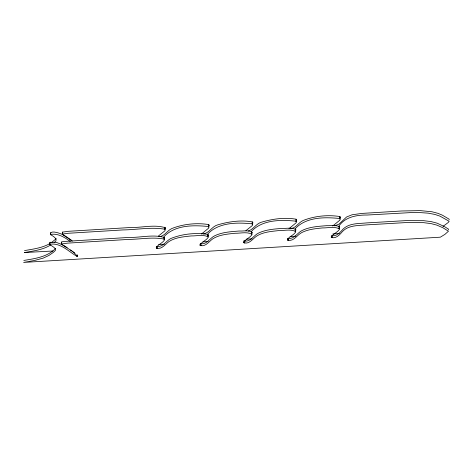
<?xml version="1.0" encoding="UTF-8"?>
<svg xmlns="http://www.w3.org/2000/svg" width="473" height="473" viewBox="0 0 473 473"><rect width="100%" height="100%" fill="white"/><g stroke="black" fill="none" stroke-linecap="round" stroke-linejoin="round"><path stroke-width="0.71" d="M339.389 228.873C334.381 226.183 327.925 228.063 322.438 227.933C315.556 228.648 308.42 229.269 302.129 232.379C297.215 234.59 294.046 241.62 287.862 240.26L288.01 238.286C294.2 239.645 297.363 232.615 302.282 230.404C309.809 226.786 318.364 226.336 326.559 225.692C330.757 225.952 335.824 224.521 339.537 226.898L339.389 229.464C337.314 232.539 333.199 233.697 331.271 236.914L331.295 237.304C335.458 239.125 339.596 235.016 342.044 231.983C348.057 225.024 358.132 225.68 366.469 224.894L405.396 222.612L423.56 222.659L431.057 223.599L436.94 225.148L443.1 227.856L448.457 231.22L444.922 234.371L440.328 237.186L23.65 262.42L34.777 260.422L43.055 258.169L48.885 255.479L53.402 252.363L55.388 250.442L55.43 249.011L53.987 247.403L49.748 244.452L49.984 242.294L56.725 242.519L63.027 245.032M54.141 242.495C59.16 239.888 53.455 236.193 50.658 234.744C49.097 228.82 62.625 234.176 64.411 235.513M49.718 244.346L49.984 242.294M50.457 234.478L50.723 232.426M49.836 244.269C60.597 242.478 68.508 251.565 77.022 256.372L77.241 256.289C73.463 250.856 66.764 248.219 61.573 244.293L61.644 241.993L63.216 241.537L129.028 237.422C140.664 237.736 153.412 234.082 164.557 237.582L164.557 238.167M72.31 241.064L62.312 234.425L62.383 232.125L68.473 231.297L129.768 227.554C141.403 227.868 154.151 224.214 165.296 227.714L164.894 228.962M77.022 256.372L77.117 255.053M77.241 256.289L77.341 254.971M287.862 240.26L287.525 239.586C289.452 236.37 293.567 235.211 295.643 232.131L295.643 231.545C290.641 228.855 284.184 230.729 278.692 230.599C271.153 231.439 263.1 231.977 256.526 236.163C252.801 238.723 248.975 244.76 243.808 242.649L243.778 242.259C245.706 239.042 249.821 237.884 251.896 234.803L251.896 234.212C246.894 231.522 240.438 233.402 234.945 233.272C227.407 234.105 219.354 234.649 212.785 238.83C209.054 241.39 205.229 247.432 200.061 245.316L200.038 244.925C201.959 241.709 206.08 240.55 208.155 237.476L208.155 236.884C203.148 234.194 196.691 236.074 191.204 235.938C183.66 236.778 175.607 237.322 169.038 241.502C165.314 244.062 161.488 250.099 156.315 247.988L156.415 246.67M156.628 248.272L156.723 246.959M157.19 248.443L157.338 246.468L156.776 246.297M156.315 247.988L156.291 247.598C158.219 244.381 162.334 243.223 164.409 240.142L163.9 239.054L164.048 237.079M158.384 236.057L164.746 230.93L165.148 230.274L164.639 229.186L164.787 227.211M164.409 239.557L164.557 237.582M165.148 229.689L165.296 227.714M200.061 245.316L200.162 244.003M200.369 245.605L200.517 243.63C206.707 244.984 209.876 237.954 214.789 235.743C222.322 232.125 230.871 231.675 239.072 231.031C243.27 231.297 248.337 229.866 252.044 232.243L252.044 232.828M200.93 245.777L201.078 243.802M207.641 236.382L207.789 234.407C195.674 232.527 182.489 233.875 171.043 238.416C166.2 240.615 163.339 247.066 157.338 246.468M201.48 234.011L208.487 228.264L208.895 227.608L208.386 226.514L208.534 224.539C196.413 222.659 183.228 224.007 171.788 228.548C167.081 230.653 164.486 236.589 158.839 236.654M208.155 236.884L208.303 234.91L207.789 234.407M208.895 227.016L209.042 225.042L208.534 224.539M243.808 242.649L243.956 240.674M244.115 242.933L244.263 240.958C250.454 242.318 253.623 235.288 258.536 233.077C266.062 229.458 274.618 229.003 282.813 228.358C287.01 228.625 292.083 227.194 295.791 229.571L295.389 230.818M244.677 243.104L244.825 241.129M251.388 233.709L251.535 231.735M245.871 230.718L252.233 225.591L252.641 224.935L252.127 223.841L252.275 221.872C240.928 219.874 228.82 221.583 217.817 224.829C212.034 226.295 209.427 232.935 203.508 233.904M251.896 234.212L252.044 232.243M252.635 224.344L252.783 222.375L252.275 221.872M287.549 239.977L287.649 238.658M288.424 240.432L288.571 238.463M295.134 231.043L295.282 229.068M288.968 228.672L295.98 222.919L296.382 222.263L295.873 221.175L296.021 219.2C284.669 217.208 272.566 218.91 261.563 222.156C256.112 223.587 253.534 229.405 248.284 231.013M295.643 231.545L295.791 229.571M296.382 221.677L296.53 219.703L296.021 219.2M331.295 237.304L331.396 235.992M331.603 237.594L331.75 235.619C336.735 236.772 340.312 232.142 343.274 228.902C349.464 223.031 358.723 223.711 366.616 222.919L405.544 220.643L423.707 220.684L431.205 221.624L437.093 223.173L444.673 226.709L448.522 229.127L448.203 229.872M332.164 237.765L332.312 235.791M338.881 228.37L339.029 226.396M332.714 226.005L339.726 220.252L340.128 219.596L339.62 218.502L339.768 216.528C327.647 214.647 314.462 215.995 303.022 220.536C298.173 222.736 295.312 229.186 289.31 228.595M340.128 219.005L340.276 217.03L339.768 216.528M207.895 236.157L208.303 234.91M252.381 223.617L252.783 222.375M339.874 218.278L340.276 217.03M56.281 238.599L51.853 242.3M55.536 248.467C47.395 257.028 34.884 258.589 23.798 260.452M449.143 219.797L449.149 219.182L442.261 215.12L437.832 213.305L431.944 211.756L420.166 210.615L401.63 210.988L361.934 213.412L352.101 214.772L346.608 216.965L339.029 224.113L334.742 225.893M338.881 226.088C345.296 216.847 356.642 214.937 367.208 215.026L410.836 212.596L420.018 212.59L428.254 213.163L434.929 214.446L440.067 216.179L449.161 221.281L448.12 222.594L443.035 226.354M163.9 236.766C174.927 224.882 193.481 224.994 208.386 226.514M207.641 234.1C218.674 222.209 237.227 222.322 252.127 223.841M251.388 231.427C262.42 219.537 280.974 219.649 295.873 221.175M295.134 228.761C306.161 216.871 324.715 216.983 339.62 218.502M50.717 244.931C42.86 249.91 33.358 250.974 24.389 252.552L52.97 251.003M49.771 243.636C42.085 248.018 33.11 249.082 24.537 250.584M62.235 234.1L68.325 233.272L122.968 229.931C136.792 229.766 150.946 226.874 164.639 229.186M61.496 243.967L67.586 243.14L128.881 239.397C140.487 239.291 152.424 236.849 163.9 239.054M50.576 234.401C57.866 233.171 64.618 237.227 70.211 241.437M158.626 244.559L164.433 244.204M202.994 241.851L208.114 241.537M246.179 239.214L252.044 238.853M290.073 236.535L295.915 236.175M332.868 233.922L339.372 233.526M64.907 235.82L65.907 236.435M63.672 245.381L67.166 247.621M66.403 236.748L71.742 240.467M74.604 252.949L72.026 251.08M70.542 250.004L71.464 250.672M62.383 232.125L62.46 232.45M61.644 241.993L61.721 242.318M339.537 226.898L339.537 227.489M296.53 219.703L296.53 220.294M209.042 225.042L209.042 225.633"/></g></svg>
